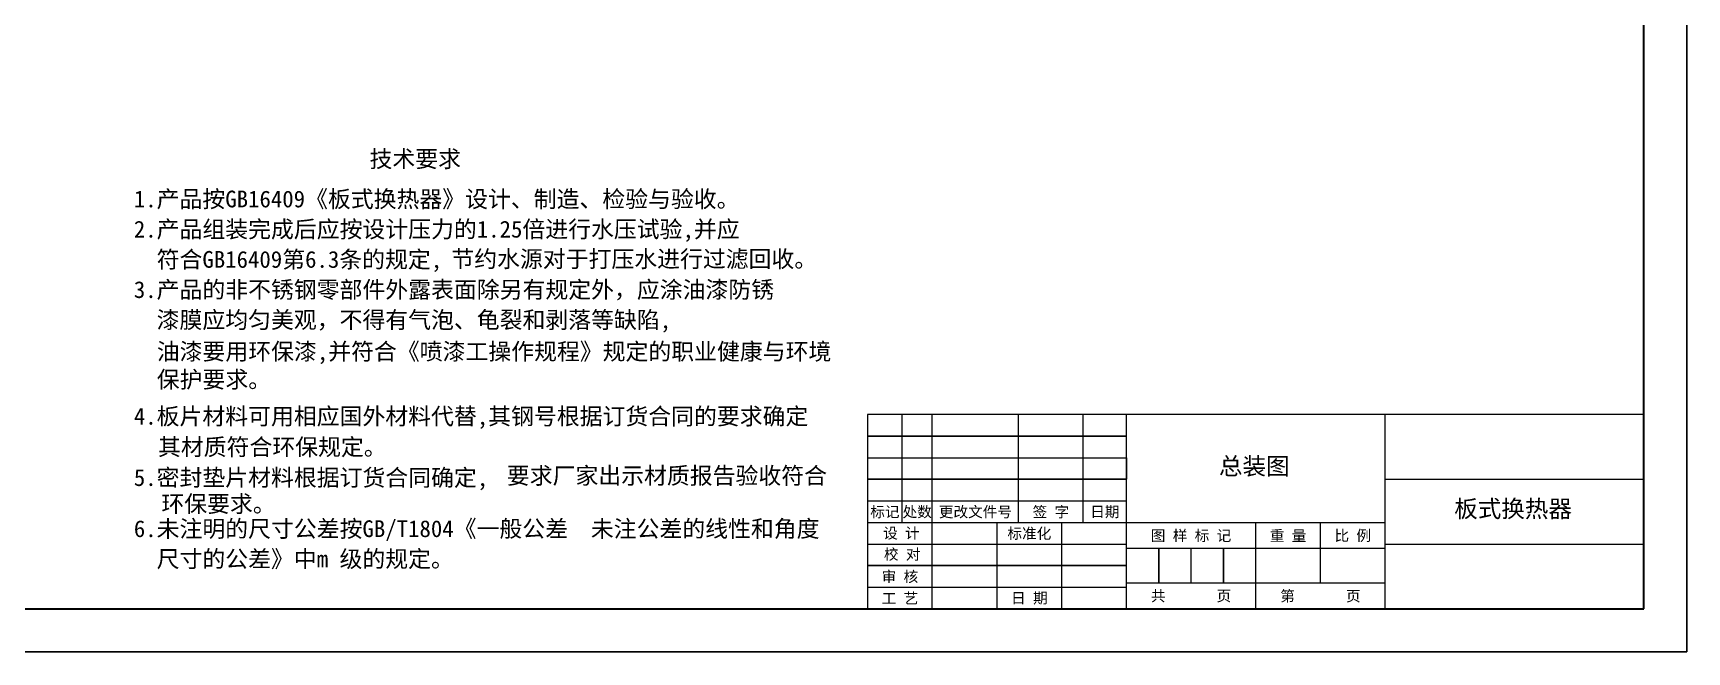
# Model space of a CAD drawing. Header units: millimetres. Extents: x 23378 to 29318, y -39781 to -35581.
# Drawn here: x 25483 to 29318, y -39781 to -38347 of the extents above; entities that cross this region are included whole.
import ezdxf
from ezdxf.enums import TextEntityAlignment as Align

# ---------------------------------------------------------------- set-up
doc = ezdxf.new("R2010")
doc.units = ezdxf.units.MM
doc.header["$LTSCALE"] = 5
doc.layers.add('1轮廓实线层', color=7, linetype='CONTINUOUS')
doc.layers.add('图框层', color=7, linetype='CONTINUOUS')
doc.layers.add('粗实线', color=2, linetype='CONTINUOUS', lineweight=70)
doc.layers.add('细实线', color=7, linetype='CONTINUOUS', lineweight=18)
doc.styles.get("Standard").update_dxf_attribs({"font": 'SIMFANG.TTF'})

msp = doc.modelspace()

# ---------------------------------------------------------------- linework, layer by layer
at = {"layer": '1轮廓实线层', "lineweight": 9}
msp.add_line((27417.9, -39681), (29217.8, -39681), dxfattribs=at)
at = {"layer": '图框层', "color": 7, "ltscale": 10}
for p, q in [((29317.8, -39781), (29317.8, -35581.2)), ((29217.8, -38311), (29217.8, -38391)), ((29217.8, -38391), (29217.8, -38471)), ((29217.8, -38391), (29217.8, -38471)), ((29217.8, -38471), (29217.8, -38551)), ((29217.8, -38551), (29217.8, -38631)), ((29217.8, -38551), (29217.8, -38631)), ((29217.8, -38631), (29217.8, -38711)), ((29217.8, -38711), (29217.8, -38791)), ((29217.8, -38711), (29217.8, -38791)), ((29217.8, -38791), (29217.8, -38871)), ((29217.8, -38871), (29217.8, -38951)), ((29217.8, -38871), (29217.8, -38951)), ((29217.8, -38951), (29217.8, -39031)), ((29217.8, -39031.1), (29217.8, -39111)), ((29217.8, -39031.1), (29217.8, -39111)), ((29217.8, -39231), (29217.8, -39111)), ((23378.1, -39781), (29317.8, -39781))]:
    msp.add_line(p, q, dxfattribs=at)
at = {"layer": '图框层', "lineweight": 9}
msp.add_line((29217.8, -39681), (29217.8, -39231), dxfattribs=at)
at = {"layer": '粗实线', "lineweight": 30, "ltscale": 10}
for p, q in [((29217.8, -39681), (29217.8, -35681.2)), ((23628.1, -39681), (29217.8, -39681))]:
    msp.add_line(p, q, dxfattribs=at)
at = {"layer": '细实线', "color": 3}
for p, q in [((29217.8, -39231), (27417.9, -39231)), ((27417.9, -39231), (27417.9, -39681)), ((27497.9, -39481), (27497.9, -39231)), ((27567.9, -39481), (27567.9, -39231)), ((27767.9, -39481), (27767.9, -39231)), ((27917.9, -39481), (27917.9, -39231)), ((28017.9, -39681), (28017.9, -39231)), ((28617.9, -39681), (28617.9, -39231)), ((28017.9, -39281), (27417.9, -39281)), ((27417.9, -39281), (28017.9, -39281)), ((27417.9, -39331), (28017.9, -39331)), ((27417.9, -39331), (28017.9, -39331)), ((28017.9, -39331), (28017.9, -39381)), ((28017.9, -39381), (27417.9, -39381)), ((27417.9, -39381), (28017.9, -39381)), ((28617.9, -39381), (29217.8, -39381)), ((27417.9, -39431), (28017.9, -39431)), ((27417.9, -39481), (28617.9, -39481)), ((27567.9, -39681), (27567.9, -39481)), ((27717.9, -39681), (27717.9, -39481)), ((27867.9, -39681), (27867.9, -39481)), ((28317.9, -39681), (28317.9, -39481)), ((28467.9, -39621), (28467.9, -39481)), ((27417.9, -39531), (28017.9, -39531)), ((27417.9, -39531), (28017.9, -39531)), ((28017.9, -39541), (28617.9, -39541)), ((28092.9, -39541), (28092.9, -39621)), ((28092.9, -39621), (28092.9, -39541)), ((28167.9, -39621), (28167.9, -39541)), ((28167.9, -39621), (28167.9, -39541)), ((28242.9, -39541), (28242.9, -39621)), ((28242.9, -39621), (28242.9, -39541)), ((28617.9, -39531), (29217.8, -39531)), ((28017.9, -39581), (27417.9, -39581)), ((27417.9, -39581), (28017.9, -39581)), ((27417.9, -39631), (28017.9, -39631)), ((27417.9, -39631), (28017.9, -39631)), ((28017.9, -39621), (28617.9, -39621))]:
    msp.add_line(p, q, dxfattribs=at)

# ---------------------------------------------------------------- texts
at = {"layer": '细实线', "color": 3, "ltscale": 10}
msp.add_text('技术要求', height=38.88, dxfattribs=at).set_placement((26368.8, -38669.8), align=Align.BOTTOM_CENTER)
for s, p in [('1.产品按GB16409《板式换热器》设计、制造、检验与验收。', (25716.2, -38762.6)), ('2.产品组装完成后应按设计压力的1.25倍进行水压试验,并应', (25716.2, -38832.6)), ('  符合GB16409第6.3条的规定,', (25716.2, -38902.6)), ('3.产品的非不锈钢零部件外露表面除另有规定外，应涂油漆防锈', (25716.2, -38972.6)), ('  漆膜应均匀美观，不得有气泡、龟裂和剥落等缺陷,', (25716.2, -39042.6)), ('4.板片材料可用相应国外材料代替,其钢号根据订货合同的要求确定', (25716.2, -39266.1)), ('5.密封垫片材料根据订货合同确定,', (25716.2, -39408.2)), ('6.未注明的尺寸公差按GB/T1804《一般公差  未注公差的线性和角度', (25716.2, -39526.6)), ('  尺寸的公差》中m 级的规定。', (25716.2, -39596.6))]:
    msp.add_text(s, height=38.878, dxfattribs=at).set_placement(p, align=Align.BOTTOM_LEFT)
at = {"layer": '细实线', "color": 3}
for s, p in [('标记', (27457.9, -39456)), ('处数', (27532.9, -39456)), (' 更改文件号 ', (27667.9, -39456)), (' 签 字 ', (27842.9, -39456)), (' 日期 ', (27967.9, -39456)), (' 设 计 ', (27496.3, -39505.5)), (' 标准化 ', (27792.9, -39506)), (' 图 样 标 记 ', (28167.9, -39511)), (' 重 量 ', (28392.9, -39511)), (' 比 例 ', (28542.9, -39511)), (' 审 核 ', (27492.9, -39606)), (' 工 艺 ', (27492.9, -39656)), (' 日 期 ', (27792.9, -39656)), ('共       页', (28167.9, -39651)), ('第       页', (28467.9, -39651))]:
    msp.add_text(s, height=24.88, dxfattribs=at).set_placement(p, align=Align.MIDDLE)
msp.add_text('校 对', height=24.88, dxfattribs=at).set_placement((27455.7, -39567.2))
at = {"layer": '细实线', "color": 3, "ltscale": 10, "attachment_point": 1}
for s, insert, char_height, width in [('节约水源对于打压水进行过滤回收。', (26452.5, -38851), 38.878, 1335.947), ('油漆要用环保漆,并符合《喷漆工操作规程》规定的职业健康与环境保护要求。', (25769.4, -39065.4), 38.878, 1587.419), ('其材质符合环保规定。', (25772.2, -39286.7), 38.88, 849.166), ('要求厂家出示材质报告验收符合', (26581.2, -39353.1), 38.878, 1381.678), ('环保要求。', (25780.1, -39418.5), 38.88, 1381.678)]:
    msp.add_mtext(s, dxfattribs=dict(at, insert=insert, char_height=char_height, width=width))
at = {"layer": '细实线', "color": 3, "char_height": 40, "width": 37310.488, "attachment_point": 1}
for s, insert in [('{\\C0;总装图}', (28232.7, -39330.4)), ('板式换热器', (28778.3, -39429.2))]:
    msp.add_mtext(s, dxfattribs=dict(at, insert=insert))

doc.saveas('drawing.dxf')
